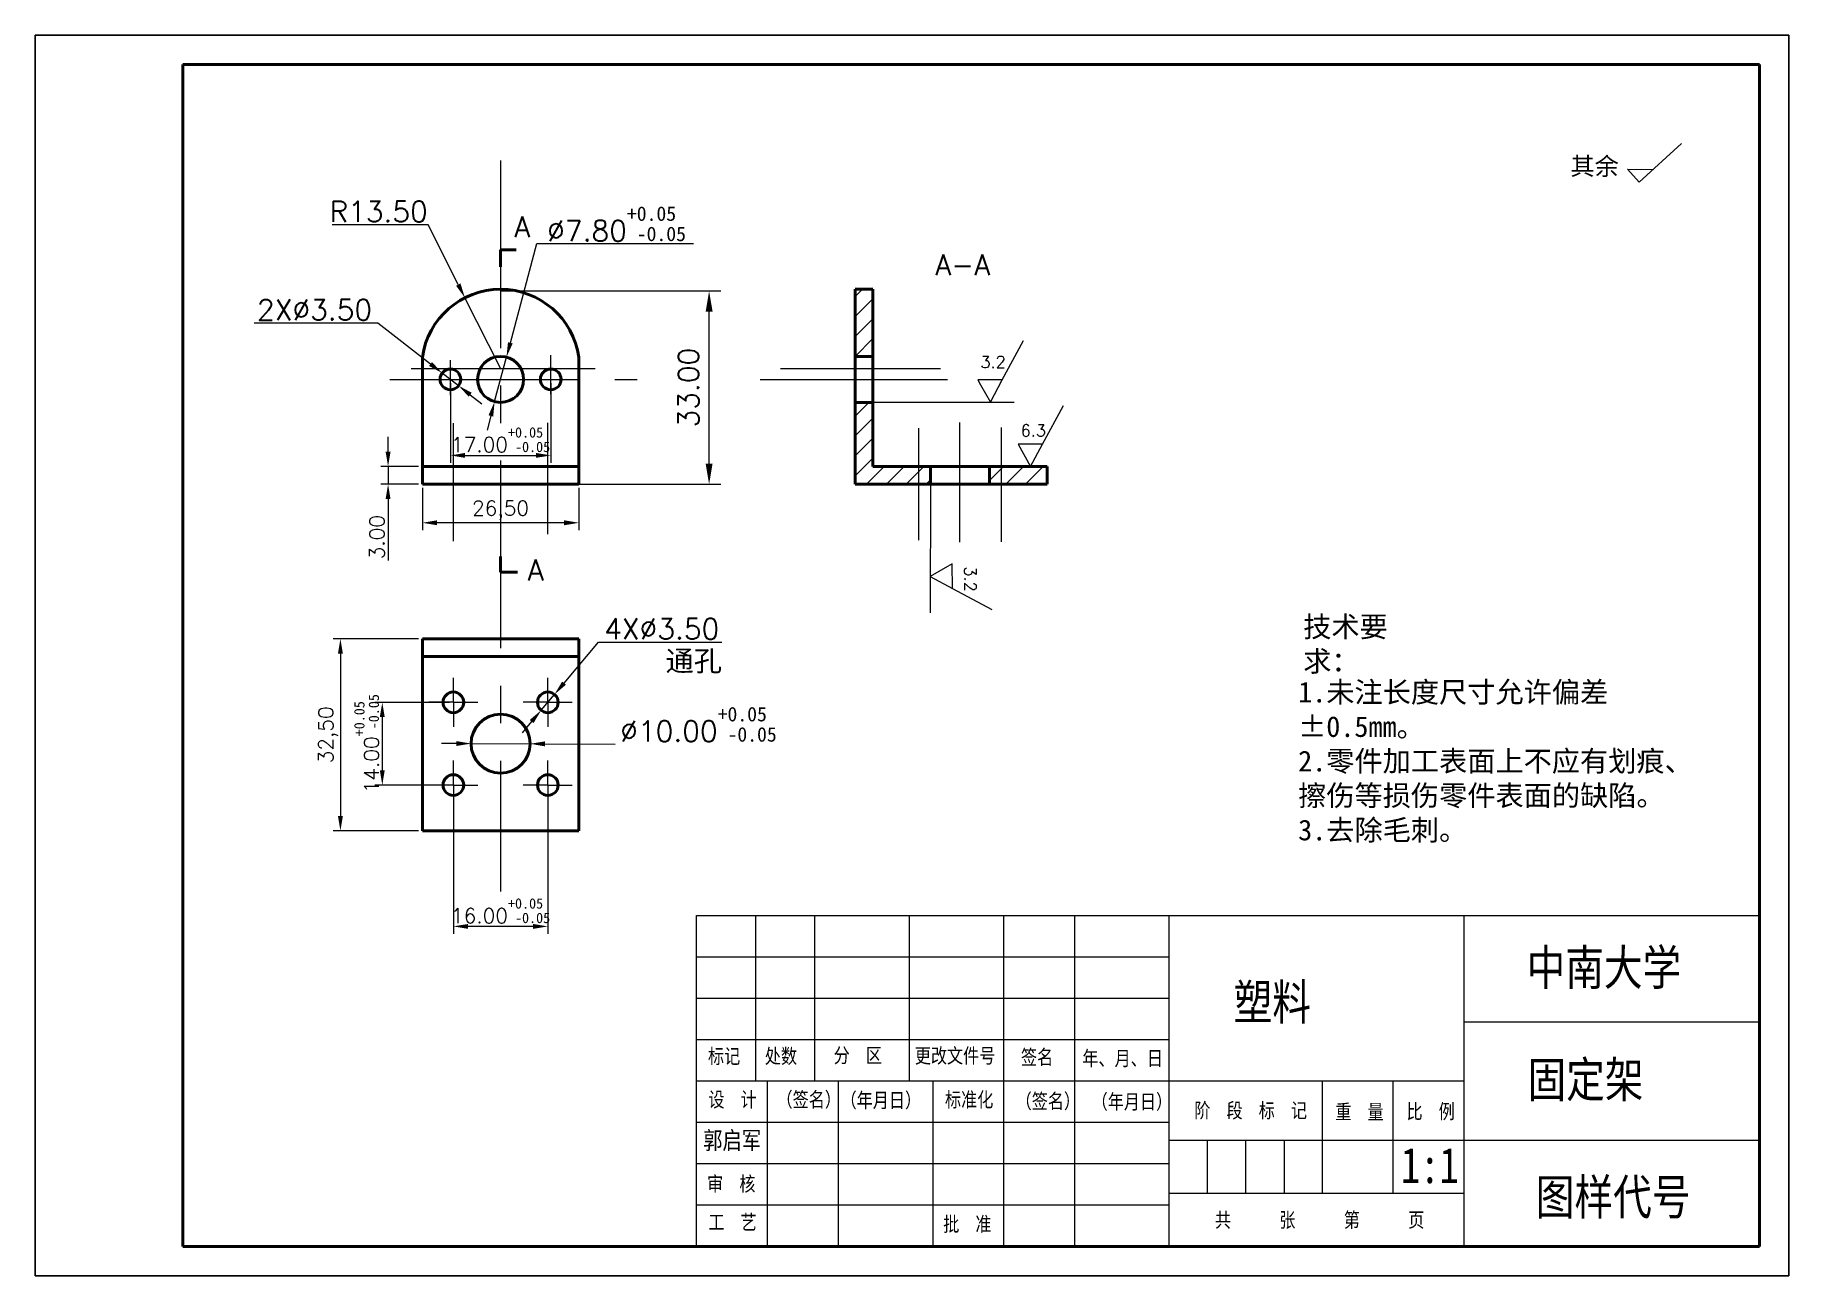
# Model space of a CAD drawing. Header units: millimetres. Extents: x 3249 to 3546, y 2170 to 2380.
import ezdxf

# ---------------------------------------------------------------- set-up
doc = ezdxf.new("R2010")
doc.units = ezdxf.units.MM
doc.linetypes.add('CENTER', pattern=[50.8, 31.75, -6.35, 6.35, -6.35])
doc.linetypes.add('CENTERX2', pattern=[20.32, 12.7, -2.54, 2.54, -2.54])
doc.layers.add('10', color=7, linetype='Continuous')
doc.layers.add('OBJ', color=7, linetype='Continuous')
doc.layers.add('总内框线', color=7, linetype='Continuous', lineweight=50)
doc.layers.add('总外框线', color=7, linetype='Continuous', lineweight=30)
doc.styles.get("Standard").update_dxf_attribs({"font": 'txt', "bigfont": 'gbcbig.shx'})
doc.styles.add('陈杰（2）', font='gbenor.shx', dxfattribs={"width": 0.8, "bigfont": 'gbcbig.shx'})
doc.dimstyles.new('GB-3.5$3', dxfattribs={"dimtxt": 3.5, "dimasz": 2.5, "dimexe": 1, "dimexo": 0, "dimgap": 0.5, "dimtad": 1, "dimtoh": 1, "dimdsep": 46, "dimtxsty": 'Standard', "dimcen": 0, "dimclrt": 7, "dimadec": 0, "dimazin": 2, "dimtfac": 1, "dimtmove": 0, "dimatfit": 0, "dimfxl": 1, "dimarcsym": 0})
doc.dimstyles.new('GB-3.5$4', dxfattribs={"dimtxt": 3.5, "dimasz": 2.5, "dimexe": 1, "dimexo": 0, "dimgap": 0.5, "dimtad": 1, "dimtoh": 1, "dimdsep": 46, "dimtxsty": 'Standard', "dimcen": 0, "dimclrt": 7, "dimadec": 0, "dimazin": 2, "dimtfac": 1, "dimtmove": 0, "dimatfit": 0, "dimfxl": 1, "dimarcsym": 0})
doc.dimstyles.new('ISO-25', dxfattribs={"dimtxt": 2.5, "dimasz": 2.5, "dimexe": 1.25, "dimexo": 0.625, "dimtad": 1, "dimtxsty": 'Standard', "dimcen": 2.5, "dimadec": 0, "dimazin": 0, "dimtfac": 1, "dimtmove": 0, "dimatfit": 3, "dimfxl": 1, "dimarcsym": 0})
doc.dimstyles.new('Standard$0', dxfattribs={"dimtxt": 3.5, "dimasz": 3.5, "dimexe": 2, "dimexo": 0, "dimgap": 1.75, "dimtad": 1, "dimdec": 4, "dimdsep": 46, "dimtxsty": 'Standard', "dimcen": 0, "dimclrd": 4, "dimclre": 4, "dimclrt": 4, "dimadec": 4, "dimazin": 2, "dimtfac": 1, "dimtdec": 4, "dimtmove": 0, "dimatfit": 3, "dimfxl": 1, "dimtzin": 0, "dimarcsym": 0})
pattern_1 = [(45, (3246.5185, 2109.659), (-1.683798, 1.683798), [])]

# ---------------------------------------------------------------- blocks, each defined once
blk = doc.blocks.new('*D12')
at = {"color": 0, "lineweight": -2, "transparency": 16777216}
for p, q in [((3319.91, 2252), (3319.91, 2227.45)), ((3335.91, 2252), (3335.91, 2227.45)), ((3333.41, 2228.7), (3322.41, 2228.7))]:
    blk.add_line(p, q, dxfattribs=at)
at = {"color": 0, "transparency": 16777216}
for points in [[(3322.41, 2229.11), (3322.41, 2228.28), (3319.91, 2228.7)], [(3333.41, 2229.11), (3333.41, 2228.28), (3335.91, 2228.7)]]:
    blk.add_solid(points, dxfattribs=at)
at = {"layer": 'Defpoints', "color": 0, "transparency": 16777216}
for p in [(3319.91, 2252.62), (3335.91, 2252.62), (3319.91, 2228.7)]:
    blk.add_point(p, dxfattribs=at)
at = {"color": 0, "transparency": 16777216, "insert": (3327.91, 2231.36), "char_height": 2.5, "attachment_point": 5}
blk.add_mtext('16.00{\\A1;\\Ftxt|c134;\\H0.7x;\\S+0.05^  -0.05;}', dxfattribs=at)
blk = doc.blocks.new('*D9')
at = {"color": 0, "lineweight": -2, "transparency": 16777216}
for p, q in [((3314.03, 2277.37), (3299.54, 2277.37)), ((3300.79, 2274.87), (3300.79, 2247.37)), ((3314.03, 2244.87), (3299.54, 2244.87))]:
    blk.add_line(p, q, dxfattribs=at)
at = {"color": 0, "transparency": 16777216}
for points in [[(3300.37, 2274.87), (3301.2, 2274.87), (3300.79, 2277.37)], [(3300.37, 2247.37), (3301.2, 2247.37), (3300.79, 2244.87)]]:
    blk.add_solid(points, dxfattribs=at)
at = {"layer": 'Defpoints', "color": 0, "transparency": 16777216}
for p in [(3314.66, 2277.37), (3300.79, 2244.87), (3314.66, 2244.87)]:
    blk.add_point(p, dxfattribs=at)
at = {"color": 0, "transparency": 16777216, "insert": (3298.7, 2261.12), "char_height": 2.5, "attachment_point": 5, "rotation": 90}
blk.add_mtext('32,50', dxfattribs=at)
blk = doc.blocks.new('*D13')
at = {"color": 0, "lineweight": -2, "transparency": 16777216}
for p, q in [((3319.28, 2266.62), (3306.63, 2266.62)), ((3307.88, 2264.12), (3307.88, 2255.12)), ((3319.28, 2252.62), (3306.63, 2252.62))]:
    blk.add_line(p, q, dxfattribs=at)
at = {"color": 0, "transparency": 16777216}
for points in [[(3307.46, 2264.12), (3308.29, 2264.12), (3307.88, 2266.62)], [(3307.46, 2255.12), (3308.29, 2255.12), (3307.88, 2252.62)]]:
    blk.add_solid(points, dxfattribs=at)
at = {"layer": 'Defpoints', "color": 0, "transparency": 16777216}
for p in [(3319.91, 2266.62), (3307.88, 2252.62), (3319.91, 2252.62)]:
    blk.add_point(p, dxfattribs=at)
at = {"color": 0, "transparency": 16777216, "insert": (3305.21, 2259.62), "char_height": 2.5, "attachment_point": 5, "rotation": 90}
blk.add_mtext('14.00{\\A1;\\Ftxt|c134;\\H0.7x;\\S+0.05^  -0.05;}', dxfattribs=at)
blk = doc.blocks.new('*D14')
at = {"color": 0, "lineweight": -2, "transparency": 16777216}
for p, q in [((3319.41, 2320.65), (3319.41, 2307.16)), ((3336.41, 2320.65), (3336.41, 2307.16)), ((3321.91, 2308.41), (3333.91, 2308.41))]:
    blk.add_line(p, q, dxfattribs=at)
at = {"color": 0, "transparency": 16777216}
for points in [[(3321.91, 2308.83), (3321.91, 2308), (3319.41, 2308.41)], [(3333.91, 2308.83), (3333.91, 2308), (3336.41, 2308.41)]]:
    blk.add_solid(points, dxfattribs=at)
at = {"layer": 'Defpoints', "color": 0, "transparency": 16777216}
for p in [(3319.41, 2321.28), (3336.41, 2321.28), (3336.41, 2308.41)]:
    blk.add_point(p, dxfattribs=at)
at = {"color": 0, "transparency": 16777216, "insert": (3327.91, 2311.08), "char_height": 2.5, "attachment_point": 5}
blk.add_mtext('17.00{\\A1;\\Ftxt|c134;\\H0.7x;\\S+0.05^  -0.05;}', dxfattribs=at)
blk = doc.blocks.new('*D15')
at = {"color": 0, "lineweight": -2, "transparency": 16777216}
for p, q in [((3308.86, 2309.03), (3308.86, 2311.53)), ((3314.03, 2306.53), (3307.61, 2306.53)), ((3308.86, 2306.53), (3308.86, 2303.53)), ((3314.03, 2303.53), (3307.61, 2303.53)), ((3308.86, 2301.03), (3308.86, 2290.61))]:
    blk.add_line(p, q, dxfattribs=at)
at = {"color": 0, "transparency": 16777216}
for points in [[(3308.44, 2309.03), (3309.27, 2309.03), (3308.86, 2306.53)], [(3308.44, 2301.03), (3309.27, 2301.03), (3308.86, 2303.53)]]:
    blk.add_solid(points, dxfattribs=at)
at = {"layer": 'Defpoints', "color": 0, "transparency": 16777216}
for p in [(3314.66, 2306.53), (3308.86, 2303.53), (3314.66, 2303.53)]:
    blk.add_point(p, dxfattribs=at)
at = {"color": 0, "transparency": 16777216, "insert": (3306.98, 2294.57), "char_height": 2.5, "attachment_point": 5, "rotation": 90}
blk.add_mtext('3.00', dxfattribs=at)
blk = doc.blocks.new('*D16')
at = {"color": 0, "lineweight": -2, "transparency": 16777216}
for p, q in [((3314.66, 2302.9), (3314.66, 2295.76)), ((3341.16, 2302.9), (3341.16, 2295.76)), ((3338.66, 2297.01), (3317.16, 2297.01))]:
    blk.add_line(p, q, dxfattribs=at)
at = {"color": 0, "transparency": 16777216}
for points in [[(3317.16, 2297.43), (3317.16, 2296.59), (3314.66, 2297.01)], [(3338.66, 2297.43), (3338.66, 2296.59), (3341.16, 2297.01)]]:
    blk.add_solid(points, dxfattribs=at)
at = {"layer": 'Defpoints', "color": 0, "transparency": 16777216}
for p in [(3314.66, 2303.53), (3341.16, 2303.53), (3314.66, 2297.01)]:
    blk.add_point(p, dxfattribs=at)
at = {"color": 0, "transparency": 16777216, "insert": (3327.91, 2299.09), "char_height": 2.5, "attachment_point": 5}
blk.add_mtext('26,50', dxfattribs=at)
blk = doc.blocks.new('*D10')
at = {"color": 0, "lineweight": -2, "transparency": 16777216}
for p, q in [((3315.64, 2347.42), (3299.39, 2347.42)), ((3320.74, 2337.32), (3315.64, 2347.42)), ((3327.91, 2323.15), (3321.87, 2335.09))]:
    blk.add_line(p, q, dxfattribs=at)
at = {"color": 0, "transparency": 16777216}
blk.add_solid([(3321.12, 2337.51), (3320.37, 2337.13), (3321.87, 2335.09)], dxfattribs=at)
at = {"layer": 'Defpoints', "color": 0, "transparency": 16777216}
for p in [(3321.87, 2335.09), (3327.91, 2323.15)]:
    blk.add_point(p, dxfattribs=at)
at = {"color": 7, "transparency": 16777216, "insert": (3307.26, 2349.67), "char_height": 3.5, "attachment_point": 5}
blk.add_mtext('{\\C4;R13.50}', dxfattribs=at)
blk = doc.blocks.new('*D17')
at = {"color": 0, "lineweight": -2, "transparency": 16777216}
for p, q in [((3307.11, 2330.8), (3286.2, 2330.8)), ((3316.05, 2323.88), (3307.11, 2330.8)), ((3320.79, 2320.21), (3318.02, 2322.35)), ((3322.77, 2318.68), (3324.75, 2317.15))]:
    blk.add_line(p, q, dxfattribs=at)
at = {"color": 0, "transparency": 16777216}
for points in [[(3316.3, 2324.21), (3315.79, 2323.55), (3318.02, 2322.35)], [(3323.02, 2319.01), (3322.51, 2318.35), (3320.79, 2320.21)]]:
    blk.add_solid(points, dxfattribs=at)
at = {"layer": 'Defpoints', "color": 0, "transparency": 16777216}
for p in [(3318.02, 2322.35), (3320.79, 2320.21)]:
    blk.add_point(p, dxfattribs=at)
at = {"color": 7, "transparency": 16777216, "insert": (3296.41, 2333.05), "char_height": 3.5, "attachment_point": 5}
blk.add_mtext('{\\C4;2X∅3.50}', dxfattribs=at)
blk = doc.blocks.new('*D18')
at = {"color": 0, "lineweight": -2, "transparency": 16777216}
for p, q in [((3329.56, 2327.46), (3334.04, 2344.27)), ((3334.04, 2344.27), (3360.56, 2344.27)), ((3326.9, 2317.51), (3328.91, 2325.05)), ((3326.26, 2315.1), (3325.61, 2312.68))]:
    blk.add_line(p, q, dxfattribs=at)
at = {"color": 0, "transparency": 16777216}
for points in [[(3329.16, 2327.57), (3329.96, 2327.36), (3328.91, 2325.05)], [(3325.86, 2315.2), (3326.66, 2314.99), (3326.9, 2317.51)]]:
    blk.add_solid(points, dxfattribs=at)
at = {"layer": 'Defpoints', "color": 0, "transparency": 16777216}
for p in [(3328.91, 2325.05), (3326.9, 2317.51)]:
    blk.add_point(p, dxfattribs=at)
at = {"color": 7, "transparency": 16777216, "insert": (3347.55, 2347.62), "char_height": 3.5, "attachment_point": 5}
blk.add_mtext('{\\C4;∅7.80\\A1;\\Ftxt|c134;\\H0.7x;\\S+0.05^  -0.05;}', dxfattribs=at)
blk = doc.blocks.new('*D19')
at = {"color": 0, "lineweight": -2, "transparency": 16777216}
for p, q in [((3338.65, 2269.87), (3344.49, 2276.79)), ((3344.49, 2276.79), (3365.4, 2276.79)), ((3334.78, 2265.28), (3337.04, 2267.96)), ((3333.17, 2263.37), (3331.56, 2261.46))]:
    blk.add_line(p, q, dxfattribs=at)
at = {"color": 0, "transparency": 16777216}
for points in [[(3338.33, 2270.14), (3338.97, 2269.6), (3337.04, 2267.96)], [(3332.85, 2263.64), (3333.49, 2263.1), (3334.78, 2265.28)]]:
    blk.add_solid(points, dxfattribs=at)
at = {"layer": 'Defpoints', "color": 0, "transparency": 16777216}
for p in [(3337.04, 2267.96), (3334.78, 2265.28)]:
    blk.add_point(p, dxfattribs=at)
at = {"color": 7, "transparency": 16777216, "insert": (3355.2, 2279.04), "char_height": 3.5, "attachment_point": 5}
blk.add_mtext('{\\C4;4X∅3.50}', dxfattribs=at)
blk = doc.blocks.new('*D20')
at = {"color": 0, "lineweight": -2, "transparency": 16777216}
for p, q in [((3320.41, 2259.65), (3317.91, 2259.66)), ((3322.91, 2259.64), (3332.91, 2259.6)), ((3335.41, 2259.6), (3347.33, 2259.56))]:
    blk.add_line(p, q, dxfattribs=at)
at = {"color": 0, "transparency": 16777216}
for points in [[(3320.41, 2260.06), (3320.41, 2259.23), (3322.91, 2259.64)], [(3335.41, 2260.01), (3335.41, 2259.18), (3332.91, 2259.6)]]:
    blk.add_solid(points, dxfattribs=at)
at = {"layer": 'Defpoints', "color": 0, "transparency": 16777216}
for p in [(3322.91, 2259.64), (3332.91, 2259.6)]:
    blk.add_point(p, dxfattribs=at)
at = {"color": 7, "transparency": 16777216, "insert": (3361.42, 2262.91), "char_height": 3.5, "attachment_point": 5}
blk.add_mtext('{\\C4;∅10.00\\A1;\\Ftxt|c134;\\H0.7x;\\S+0.05^  -0.05;}', dxfattribs=at)
blk = doc.blocks.new('粗糙度')
at = {"color": 3, "linetype": 'ByBlock'}
for p, q in [((4.05, 7.52), (11.24, 20.86)), ((4.05, 7.52), (-4.22, 7.52)), ((-4.22, 7.52), (-3.33, 5.93)), ((0, 0), (4.05, 7.52)), ((-3.33, 5.93), (0, 0))]:
    blk.add_line(p, q, dxfattribs=at)
blk = doc.blocks.new('粗糙度3.2')
at = {"color": 3, "linetype": 'ByBlock', "xscale": 0.5, "yscale": 0.5, "zscale": 0.5}
blk.add_blockref('粗糙度', (0, 0), dxfattribs=at)
at = {"color": 3, "linetype": 'ByBlock', "insert": (-1.68, 7.8), "char_height": 2, "attachment_point": 1}
blk.add_mtext_dynamic_manual_height_columns('3.2', width=8.6324, gutter_width=31.75, heights=[7.36], dxfattribs=at)
blk = doc.blocks.new('SW_CENTERMARKSYMBOL_2')
at = {"layer": '10', "color": 0}
for p, q in [((0, 5), (0, 8.3)), ((-5, 0), (-8.3, 0)), ((0, 0), (-5, 0)), ((0, 0), (0, 5)), ((0, 0), (0, -5)), ((0, 0), (5, 0)), ((5, 0), (8.3, 0)), ((0, -5), (0, -8.3))]:
    blk.add_line(p, q, dxfattribs=at)
blk = doc.blocks.new('*D11')
at = {"layer": 'Defpoints', "color": 0, "transparency": 16777216}
for p in [(3327.91, 2336.25), (3363.22, 2336.25), (3341.16, 2303.53)]:
    blk.add_point(p, dxfattribs=at)
at = {"layer": 'OBJ', "color": 4, "lineweight": -2, "transparency": 16777216}
for p, q in [((3327.91, 2336.25), (3365.22, 2336.25)), ((3363.22, 2307.03), (3363.22, 2332.75)), ((3341.16, 2303.53), (3365.22, 2303.53))]:
    blk.add_line(p, q, dxfattribs=at)
at = {"layer": 'OBJ', "color": 4, "transparency": 16777216}
for points in [[(3362.64, 2332.75), (3363.81, 2332.75), (3363.22, 2336.25)], [(3362.64, 2307.03), (3363.81, 2307.03), (3363.22, 2303.53)]]:
    blk.add_solid(points, dxfattribs=at)
at = {"layer": 'OBJ', "color": 4, "transparency": 16777216, "insert": (3359.72, 2319.89), "char_height": 3.5, "attachment_point": 5, "rotation": 90}
blk.add_mtext('33.00', dxfattribs=at)

msp = doc.modelspace()

# ---------------------------------------------------------------- hatches: boundary and pattern name
at = {"layer": 'OBJ'}
h = msp.add_hatch(dxfattribs=at)
h.set_pattern_fill('ANSI31', color=256, scale=0.75)
h.set_pattern_definition(pattern_1)
h.paths.add_polyline_path([(3390.94839, 2336.52959), (3387.94839, 2336.52959), (3387.94839, 2325.17959), (3390.94839, 2325.17959)])
h = msp.add_hatch(dxfattribs=at)
h.set_pattern_fill('ANSI31', color=256, scale=0.75)
h.set_pattern_definition(pattern_1)
h.paths.add_polyline_path([(3390.94839, 2317.37959), (3387.94839, 2317.37959), (3387.94839, 2303.52959), (3398.69839, 2303.52959), (3398.69839, 2306.52959), (3390.94839, 2306.52959)])
h.paths.add_polyline_path([(3420.44839, 2306.52959), (3412.69839, 2306.52959), (3412.69839, 2303.52959), (3420.44839, 2303.52959)])
h = msp.add_hatch(dxfattribs=at)
h.set_pattern_fill('ANSI31', color=256, scale=0.75)
h.set_pattern_definition(pattern_1)
h.paths.add_polyline_path([(3400.69839, 2306.52959), (3398.69839, 2306.52959), (3398.69839, 2303.52959), (3400.69839, 2303.52959)])
h.paths.add_polyline_path([(3412.69839, 2306.52959), (3410.69839, 2306.52959), (3410.69839, 2303.52959), (3412.69839, 2303.52959)])

# ---------------------------------------------------------------- linework, layer by layer
at = {"lineweight": -2}
for p, q in [((3520.73, 2354.6627), (3527.86905, 2361.19718)), ((3518.74639, 2356.82983), (3520.73, 2354.6627))]:
    msp.add_line(p, q, dxfattribs=at)
at = {"color": 1, "linetype": 'CENTER'}
for p, q in [((3327.90868, 2358.33719), (3327.90868, 2234.59859)), ((3371.8538, 2321.27959), (3405.27406, 2321.27959)), ((3405.69839, 2293.72855), (3405.69839, 2313.99371)), ((3398.69839, 2313.02318), (3398.69839, 2294.05112)), ((3412.69839, 2313.1383), (3412.69839, 2293.7779))]:
    msp.add_line(p, q, dxfattribs=at)
at = {"lineweight": 50}
for p, q in [((3390.94839, 2336.52959), (3387.94839, 2336.52959)), ((3387.94839, 2303.52959), (3387.94839, 2336.52959)), ((3390.94839, 2306.52959), (3390.94839, 2336.52959)), ((3314.65868, 2325.01729), (3314.65868, 2306.52959)), ((3341.15868, 2306.52959), (3341.15868, 2325.01729)), ((3314.65868, 2303.52959), (3314.65868, 2306.52959)), ((3314.65868, 2306.52959), (3341.15868, 2306.52959)), ((3341.15868, 2306.52959), (3341.15868, 2303.52959)), ((3420.44839, 2306.52959), (3390.94839, 2306.52959)), ((3420.44839, 2303.52959), (3420.44839, 2306.52959)), ((3341.15868, 2303.52959), (3314.65868, 2303.52959)), ((3387.94839, 2303.52959), (3420.44839, 2303.52959)), ((3341.15868, 2277.37222), (3314.65868, 2277.37222)), ((3314.65868, 2277.37222), (3314.65868, 2244.87222)), ((3341.15868, 2244.87222), (3341.15868, 2277.37222)), ((3341.15868, 2274.37222), (3314.65868, 2274.37222)), ((3314.65868, 2244.87222), (3341.15868, 2244.87222))]:
    msp.add_line(p, q, dxfattribs=at)
for p, q in [((3420.44839, 2303.52959), (3405.69839, 2303.52959)), ((3420.44839, 2303.52959), (3412.69839, 2303.52959)), ((3361.07888, 2230.54747), (3541.07888, 2230.54747)), ((3361.07888, 2174.54747), (3361.07888, 2230.54747)), ((3371.07888, 2230.54747), (3371.07888, 2202.54747)), ((3381.07888, 2230.54747), (3381.07888, 2202.54747)), ((3397.07888, 2230.54747), (3397.07888, 2202.54747)), ((3413.07888, 2230.54747), (3413.07888, 2202.54747)), ((3425.07888, 2230.54747), (3425.07888, 2174.54747)), ((3441.07888, 2230.54747), (3441.07888, 2174.54747)), ((3491.07888, 2174.54747), (3491.07888, 2230.54747)), ((3541.07888, 2230.54747), (3541.07888, 2174.54747)), ((3361.07888, 2223.54747), (3441.07888, 2223.54747)), ((3361.07888, 2216.54747), (3441.07888, 2216.54747)), ((3491.07888, 2212.54747), (3541.07888, 2212.54747)), ((3361.07888, 2209.54747), (3441.07888, 2209.54747)), ((3361.07888, 2202.54747), (3491.07888, 2202.54747)), ((3373.07888, 2202.54747), (3373.07888, 2174.54747)), ((3385.07888, 2202.54747), (3385.07888, 2174.54747)), ((3401.07888, 2202.54747), (3401.07888, 2174.54747)), ((3413.07888, 2202.54747), (3413.07888, 2174.54747)), ((3467.07888, 2183.54747), (3467.07888, 2202.54747)), ((3479.07888, 2183.54747), (3479.07888, 2202.54747)), ((3361.07888, 2195.54747), (3441.07888, 2195.54747)), ((3441.07888, 2192.54747), (3491.07888, 2192.54747)), ((3447.57888, 2192.54747), (3447.57888, 2183.54747)), ((3454.07888, 2192.54747), (3454.07888, 2183.54747)), ((3460.57888, 2192.54747), (3460.57888, 2183.54747)), ((3491.07888, 2192.54747), (3541.07888, 2192.54747)), ((3361.07888, 2188.54747), (3441.07888, 2188.54747)), ((3441.07888, 2183.54747), (3491.07888, 2183.54747)), ((3361.07888, 2181.54747), (3441.07888, 2181.54747)), ((3541.07888, 2174.54747), (3361.07888, 2174.54747))]:
    msp.add_line(p, q)
at = {"lineweight": 30}
msp.add_line((3341.15868, 2244.87222), (3341.15868, 2274.37222), dxfattribs=at)
at = {"lineweight": 50}
for centre, radius in [((3319.40868, 2321.27959), 1.75), ((3327.90868, 2321.27959), 3.9), ((3336.40868, 2321.27959), 1.75), ((3319.90868, 2266.62222), 1.75), ((3335.90868, 2266.62222), 1.75), ((3327.90868, 2259.62222), 5), ((3319.90868, 2252.62222), 1.75), ((3335.90868, 2252.62222), 1.75)]:
    msp.add_circle(centre, radius, dxfattribs=at)
msp.add_arc((3327.90868, 2323.14844), 13.38115, 8.0283514, 171.9716486, dxfattribs=at)
at = {"layer": 'OBJ'}
msp.add_line((3518.74639, 2356.82983), (3523.05952, 2356.79494), dxfattribs=at)
at = {"layer": 'OBJ', "lineweight": 50}
for p, q in [((3327.90868, 2340.35095), (3327.90868, 2343.22631)), ((3327.90868, 2343.22631), (3330.57486, 2343.22631)), ((3387.94839, 2325.17959), (3390.94839, 2325.17959)), ((3387.94839, 2317.37959), (3390.94839, 2317.37959)), ((3400.69839, 2303.52959), (3400.69839, 2306.52959)), ((3410.69839, 2303.52959), (3410.69839, 2306.52959)), ((3327.90868, 2288.65682), (3327.90868, 2291.323)), ((3330.78405, 2288.65682), (3327.90868, 2288.65682))]:
    msp.add_line(p, q, dxfattribs=at)
at = {"layer": 'OBJ', "color": 1, "linetype": 'CENTER'}
for p, q in [((3312.7461, 2323.14844), (3343.94009, 2323.14844)), ((3319.40868, 2318.60824), (3319.40868, 2324.51238)), ((3336.40868, 2318.78586), (3336.40868, 2325.39832)), ((3375.28577, 2323.14844), (3402.43321, 2323.14844)), ((3309.15581, 2321.27959), (3351.01516, 2321.27959)), ((3319.90868, 2293.88547), (3319.90868, 2313.88504)), ((3335.90868, 2295.08418), (3335.90868, 2313.90819))]:
    msp.add_line(p, q, dxfattribs=at)
at = {"layer": 'OBJ', "color": 4}
for p, q in [((3414.90713, 2317.37959), (3390.94839, 2317.37959)), ((3400.69839, 2303.52959), (3400.64242, 2281.75081))]:
    msp.add_line(p, q, dxfattribs=at)
at = {"layer": 'OBJ', "color": 3}
for p, q in [((3419.68781, 2310.29062), (3423.23323, 2316.86756)), ((3415.54812, 2310.29062), (3417.66035, 2306.52959)), ((3419.68781, 2310.29062), (3415.54812, 2310.29062)), ((3417.66035, 2306.52959), (3419.68781, 2310.29062))]:
    msp.add_line(p, q, dxfattribs=at)
at = {"layer": '总内框线'}
for p, q in [((3274.07888, 2374.54747), (3541.07888, 2374.54747)), ((3274.07888, 2174.54747), (3274.07888, 2374.54747)), ((3541.07888, 2374.54747), (3541.07888, 2174.54747)), ((3541.07888, 2174.54747), (3274.07888, 2174.54747))]:
    msp.add_line(p, q, dxfattribs=at)
at = {"layer": '总外框线'}
for p, q in [((3249.07888, 2379.54747), (3546.07888, 2379.54747)), ((3249.07888, 2169.54747), (3249.07888, 2379.54747)), ((3546.07888, 2379.54747), (3546.07888, 2169.54747)), ((3546.07888, 2169.54747), (3249.07888, 2169.54747))]:
    msp.add_line(p, q, dxfattribs=at)

# ---------------------------------------------------------------- block references
at = {"color": 4, "linetype": 'ByBlock'}
msp.add_blockref('粗糙度3.2', (3410.84581, 2317.41895), dxfattribs=at)
at = {"color": 4, "linetype": 'ByBlock', "rotation": 270.3647638661882}
msp.add_blockref('粗糙度3.2', (3400.65823, 2287.9006), dxfattribs=at)
at = {"layer": '10', "color": 1, "linetype": 'CENTERX2', "xscale": 0.5, "yscale": 0.5, "zscale": 0.5}
for p in [(3319.90868, 2266.62222), (3335.90868, 2266.62222), (3319.90868, 2252.62222), (3335.90868, 2252.62222)]:
    msp.add_blockref('SW_CENTERMARKSYMBOL_2', p, dxfattribs=at)

# ---------------------------------------------------------------- texts
at = {"color": 3, "lineweight": -2, "insert": (3509.0935, 2358.85841), "char_height": 3, "attachment_point": 1}
msp.add_mtext_dynamic_manual_height_columns('{\\fSimSun|b0|i0|c134|p2;\\C256;其余}', width=8.4111402, gutter_width=31.75, heights=[0], dxfattribs=at)
at = {"char_height": 3.5, "attachment_point": 1}
for s, width, insert in [('{\\fSimSun|b0|i0|c134|p2;\\C4;技术要求：}', 22.4757807, (3463.82527, 2281.16685)), ('{\\fSimSun|b0|i0|c134|p2;\\C4;通孔}', 22.4757807, (3355.85604, 2275.38213)), ('{\\fSimSun|b0|i0|c134|p2;\\C4;1.未注长度尺寸允许偏差±0.5mm。\\P2.零件加工表面上不应有划痕、擦伤等损伤零件表面的缺陷。\\P3.去除毛刺。}', 67.5286216, (3462.97234, 2270.09977))]:
    msp.add_mtext_dynamic_manual_height_columns(s, width=width, gutter_width=1, heights=[0], dxfattribs=dict(at, insert=insert))
at = {"width": 93.0192856, "attachment_point": 1, "style": '陈杰（2）'}
for s, insert, char_height in [('{\\fSimSun|b0|i0|c134|p2;中南大学}', (3501.65974, 2224.75251), 6), ('{\\fSimSun|b0|i0|c134|p2;塑料}', (3452.04623, 2218.90928), 6), ('{\\fSimSun|b0|i0|c134|p2;标记}', (3363.03371, 2207.988), 2.5), ('{\\fSimSun|b0|i0|c134|p2;处数}', (3372.65484, 2208.0029), 2.5), ('{\\fSimSun|b0|i0|c134|p2;分\u3000区}', (3384.3158, 2208.12706), 2.5), ('{\\fSimSun|b0|i0|c134|p2;更改文件号}', (3398.05057, 2208.07243), 2.5), ('{\\fSimSun|b0|i0|c134|p2;签名}', (3416.03496, 2207.81417), 2.5), ('{\\fSimSun|b0|i0|c134|p2;年、月、日}', (3426.42953, 2207.62048), 2.5), ('{\\fSimSun|b0|i0|c134|p2;固定架}', (3501.80927, 2205.78288), 6), ('{\\fSimSun|b0|i0|c134|p2;设\u3000计}', (3363.0932, 2200.64754), 2.5), ('{\\fSimSun|b0|i0|c134|p2;（签名）}', (3374.63517, 2200.64754), 2.5), ('{\\fSimSun|b0|i0|c134|p2;\u3000（年月日）}', (3382.76044, 2200.53331), 2.5), ('{\\fSimSun|b0|i0|c134|p2;标准化}', (3403.16711, 2200.63264), 2.5), ('{\\fSimSun|b0|i0|c134|p2;（签名）}', (3415.13404, 2200.38432), 2.5), ('{\\fSimSun|b0|i0|c134|p2;（年月日）}', (3428.00188, 2200.28499), 2.5), ('{\\fSimSun|b0|i0|c134|p2;阶\u3000段\u3000标\u3000记}', (3445.38283, 2198.80001), 2.5), ('{\\fSimSun|b0|i0|c134|p2;重\u3000量}', (3469.26569, 2198.57155), 2.5), ('{\\fSimSun|b0|i0|c134|p2;比\u3000例}', (3481.31761, 2198.64108), 2.5), ('{\\fSimSun|b0|i0|c134|p2;郭启军}', (3362.21499, 2193.9943), 3), ('{\\fSimSun|b0|i0|c134|p2;1:1}', (3480.37172, 2191.25523), 6), ('{\\fSimSun|b0|i0|c134|p2;审\u3000核}', (3362.88922, 2186.37885), 2.5), ('{\\fSimSun|b0|i0|c134|p2;图样代号}', (3503.21165, 2185.90703), 6), ('{\\fSimSun|b0|i0|c134|p2;工\u3000艺}', (3363.0932, 2179.89263), 2.5), ('{\\fSimSun|b0|i0|c134|p2;共\u3000\u3000\u3000张\u3000\u3000\u3000第\u3000\u3000\u3000页}', (3448.87601, 2180.27504), 2.5), ('{\\fSimSun|b0|i0|c134|p2;批\u3000准}', (3402.86114, 2179.57477), 2.5)]:
    msp.add_mtext(s, dxfattribs=dict(at, insert=insert, char_height=char_height))
at = {"layer": 'OBJ', "char_height": 3.5, "attachment_point": 1}
for s, insert in [('A', (3330.20553, 2348.84664)), ('A-A', (3401.50464, 2342.4275)), ('A', (3332.49353, 2290.76864))]:
    msp.add_mtext_dynamic_manual_height_columns(s, width=7.452885, gutter_width=17.5, heights=[0], dxfattribs=dict(at, insert=insert))
at = {"layer": 'OBJ', "color": 3, "insert": (3415.98029, 2313.622), "char_height": 2, "attachment_point": 1}
msp.add_mtext_dynamic_manual_height_columns('6.3', width=4.1955585, gutter_width=17.5, heights=[0], dxfattribs=at)

# ---------------------------------------------------------------- dimensions: what is measured, and where the dimension line sits
at = {"color": 4}
for p1, p2, text, picture, middle in [((3326.90319, 2317.51143), (3328.91418, 2325.04774), '{\\C4;<>0\\A1;\\Ftxt|c134;\\H0.7x;\\S+0.05^  -0.05;}', '*D18', (3347.55063, 2344.26572)), ((3320.79261, 2320.20849), (3318.02475, 2322.35068), '{\\C4;2X<>0}', '*D17', (3296.40503, 2330.79554)), ((3334.78048, 2265.28445), (3337.03689, 2267.96), '{\\C4;4X<>0}', '*D19', (3355.19616, 2276.795)), ((3322.90871, 2259.63945), (3332.90865, 2259.605), '{\\C4;<>.00\\A1;\\Ftxt|c134;\\H0.7x;\\S+0.05^  -0.05;}', '*D20', (3361.42113, 2259.55531))]:
    dim = msp.add_diameter_dim_2p(p1=p1, p2=p2, text=text, dimstyle='GB-3.5$3', dxfattribs=at)
    dim.commit()
    dim.dimension.update_dxf_attribs({"geometry": picture, "text_midpoint": middle, "dimtype": 163})
dim = msp.add_radius_dim(center=(3327.90868, 2323.14844), mpoint=(3321.87262, 2335.09084), text='{\\C4;R13.50}', dimstyle='GB-3.5$4', dxfattribs=at)
dim.commit()
dim.dimension.update_dxf_attribs({"geometry": '*D10', "text_midpoint": (3307.26495, 2347.42221), "dimtype": 164})
dim = msp.add_linear_dim(base=(3336.40868, 2308.41179), p1=(3319.40868, 2321.27959), p2=(3336.40868, 2321.27959), text='<>.00{\\A1;\\Ftxt|c134;\\H0.7x;\\S+0.05^  -0.05;}', dimstyle='ISO-25', dxfattribs=at)
dim.commit()
dim.dimension.update_dxf_attribs({"geometry": '*D14', "text_midpoint": (3327.90868, 2308.41179), "dimtype": 160})
dim = msp.add_linear_dim(base=(3308.85806, 2303.52959), p1=(3314.65868, 2306.52959), p2=(3314.65868, 2303.52959), angle=270, text='<>.00', dimstyle='ISO-25', dxfattribs=at)
dim.commit()
dim.dimension.update_dxf_attribs({"geometry": '*D15', "text_midpoint": (3306.98306, 2294.57125)})
dim = msp.add_linear_dim(base=(3314.65868, 2297.01036), p1=(3341.15868, 2303.52959), p2=(3314.65868, 2303.52959), text='<>0', dimstyle='ISO-25', dxfattribs=at)
dim.commit()
dim.dimension.update_dxf_attribs({"geometry": '*D16', "text_midpoint": (3327.90868, 2299.09369)})
for base, p1, p2, angle, text, picture, middle in [((3300.78747, 2244.87222), (3314.65868, 2277.37222), (3314.65868, 2244.87222), 90, '<>0', '*D9', (3300.78747, 2261.12222)), ((3307.87598, 2252.62222), (3319.90868, 2266.62222), (3319.90868, 2252.62222), 90, '<>.00{\\A1;\\Ftxt|c134;\\H0.7x;\\S+0.05^  -0.05;}', '*D13', (3307.87598, 2259.62222)), ((3319.90868, 2228.69551), (3335.90868, 2252.62222), (3319.90868, 2252.62222), 180, '16.00{\\A1;\\Ftxt|c134;\\H0.7x;\\S+0.05^  -0.05;}', '*D12', (3327.90868, 2228.69551))]:
    dim = msp.add_linear_dim(base=base, p1=p1, p2=p2, angle=angle, text=text, dimstyle='ISO-25', dxfattribs=at)
    dim.commit()
    dim.dimension.update_dxf_attribs({"geometry": picture, "text_midpoint": middle, "dimtype": 160})
at = {"layer": 'OBJ'}
dim = msp.add_linear_dim(base=(3363.22241, 2336.25023), p1=(3341.15868, 2303.52959), p2=(3327.90868, 2336.25023), angle=90, text='33.00', dimstyle='Standard$0', dxfattribs=at)
dim.commit()
dim.dimension.update_dxf_attribs({"geometry": '*D11', "text_midpoint": (3359.72241, 2319.88991)})

doc.saveas('drawing.dxf')
